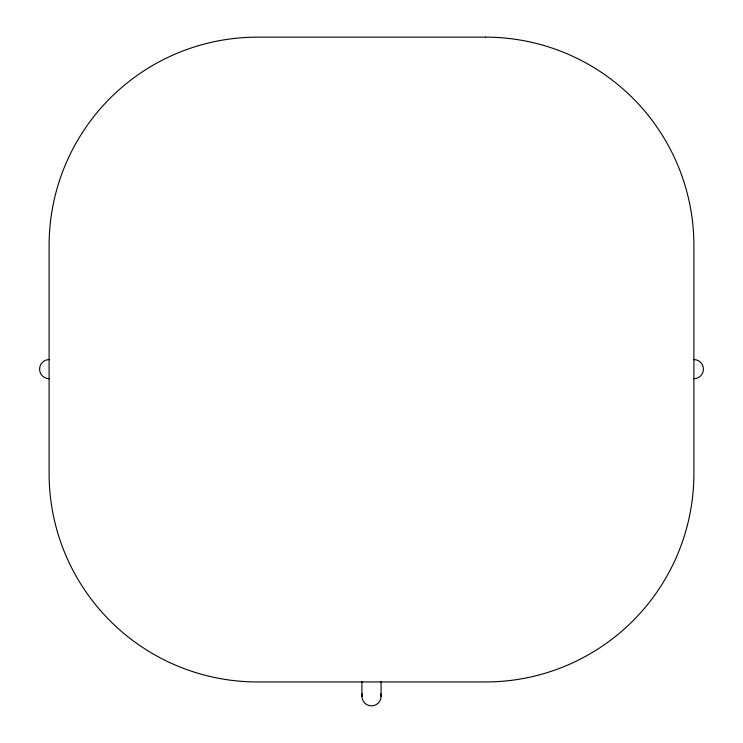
<?xml version="1.0" encoding="UTF-8"?>
<svg xmlns="http://www.w3.org/2000/svg" width="743" height="743" viewBox="0 0 743 743"><rect width="100%" height="100%" fill="white"/><g stroke="black" fill="none" stroke-linecap="round" stroke-linejoin="round"><path stroke-width="1.11" d="M381.094 681.47L381.094 696.33M361.906 681.47L361.906 696.33M380.75 693.878A9.575 9.538 0 0 1 371.5 705.869A9.575 9.538 0 0 1 362.25 693.878M693.897 359.566A9.575 9.538 -90 0 1 703.435 369.141A9.575 9.538 -90 0 1 693.897 378.716M49.103 378.716A9.575 9.538 -90 0 1 39.565 369.141A9.575 9.538 -90 0 1 49.103 359.566M485.485 37.15L257.515 37.15A208.411 208.411 0 0 0 49.103 245.561L49.103 473.532A208.411 208.411 0 0 0 257.515 681.953L485.485 681.953A208.411 208.411 0 0 0 693.897 473.532L693.897 245.561A208.411 208.411 0 0 0 485.485 37.15"/></g></svg>
